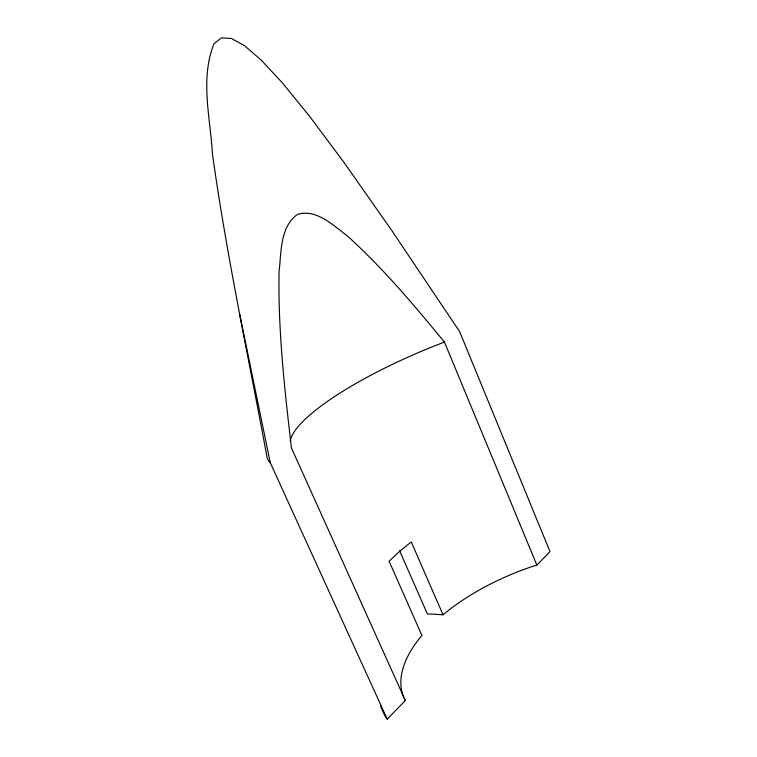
<?xml version="1.0" encoding="UTF-8"?>
<svg xmlns="http://www.w3.org/2000/svg" width="757" height="757" viewBox="0 0 757 757"><rect width="100%" height="100%" fill="white"/><g stroke="black" fill="none" stroke-linecap="round" stroke-linejoin="round"><path stroke-width="1.14" d="M380.572 705.344A181.16 89.619 -20.5 0 0 387.234 719.15L405.336 700.518L291.483 448.068C284.585 389.448 277.98 330.525 279.068 271.413C281.481 252.119 279.816 227.072 297.501 214.373C316.663 208.658 332.966 225.321 347.066 235.673C382.834 267.95 413.918 304.967 444.463 342.117L536.874 565.101L532.322 566.491A155.8 76.807 -20.5 0 0 443.025 614.76L427.327 613.851L399.573 550.67M536.874 565.101L549.998 551.588L459.622 331.613L392.325 231.311L344.624 163.294L309.244 115.859L282.191 82.645L261.099 59.973L244.492 45.657L231.443 38.475L221.385 37.85L213.994 43.755C199.895 78.643 210.408 118.054 212.471 154.21C226.74 256.008 248.41 356.566 267.098 457.607A190.111 45.363 -22.3 0 0 270.277 462.754L387.234 719.15M444.463 342.117L439.826 343.839A163.436 38.844 -22.4 0 0 290.168 440.829M403.935 698.162L405.336 700.518M443.025 614.76L411.24 541.908L399.45 551.465L389.098 561.24L421.914 635.454A155.8 76.807 -20.5 0 0 403.519 697.14M239.732 314.496L270.277 462.754"/></g></svg>
